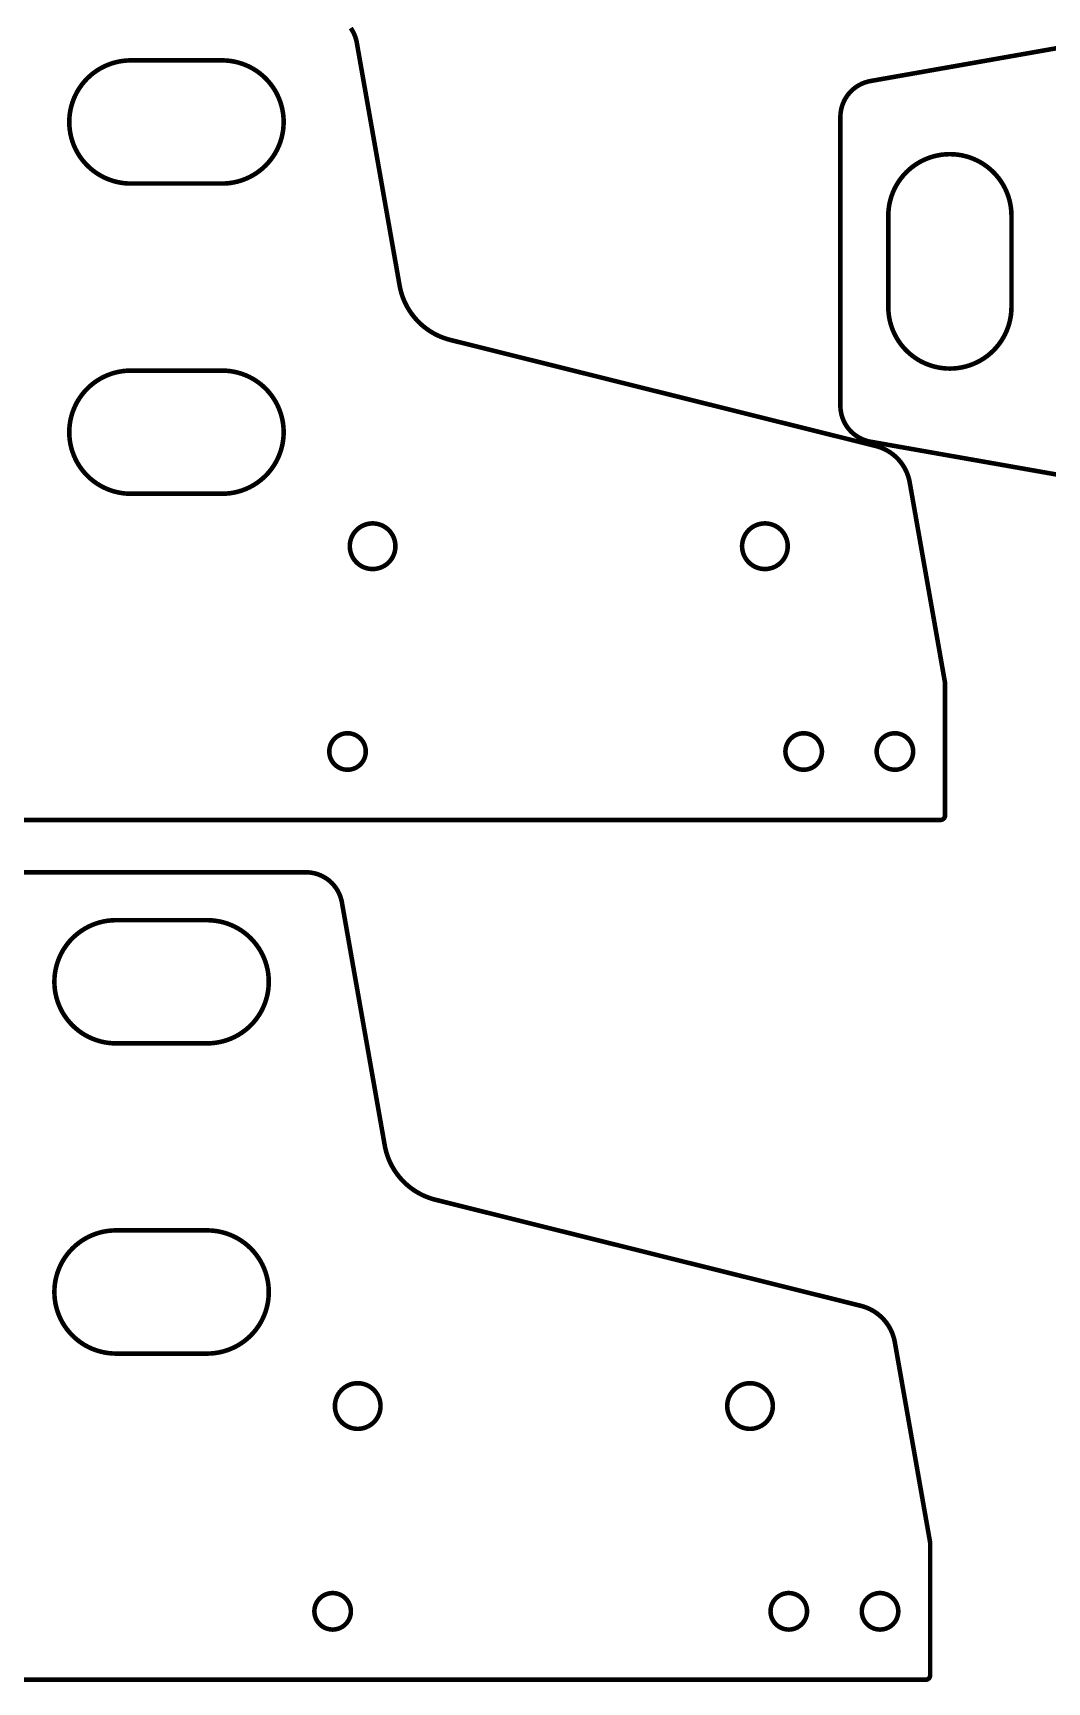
# Model space of a CAD drawing. Extents: x 0 to 1251, y 0 to 2501.
# Drawn here: x 712.7 to 935, y 382.7 to 744.2 of the extents above; entities that cross this region are included whole.
import ezdxf

# ---------------------------------------------------------------- set-up
doc = ezdxf.new("R2010")
doc.units = 0
doc.layers.get('0').update_dxf_attribs({"linetype": 'CONTINUOUS'})

msp = doc.modelspace()

# ---------------------------------------------------------------- linework, layer by layer
at = {"color": 0, "const_width": 1}
for points in [[(782.411, 745.276), (782.783, 744.69), (783.104, 744.074), (783.371, 743.431), (783.582, 742.765), (783.704, 742.251), (783.735, 742.079), (793.119, 688.851), (793.143, 688.718), (793.224, 688.318), (793.346, 687.79), (793.488, 687.268), (793.649, 686.753), (793.826, 686.244), (794.022, 685.743), (794.236, 685.249), (794.468, 684.762), (794.717, 684.286), (794.982, 683.818), (795.265, 683.358), (795.564, 682.91), (795.879, 682.472), (796.211, 682.046), (796.558, 681.629), (796.829, 681.325), (796.921, 681.226), (797.014, 681.126), (797.299, 680.836), (797.689, 680.46), (798.092, 680.1), (798.507, 679.754), (798.933, 679.425), (799.372, 679.111), (799.819, 678.813), (800.279, 678.532), (800.747, 678.267), (801.225, 678.018), (801.711, 677.787), (802.207, 677.575), (802.71, 677.379), (803.221, 677.201), (803.739, 677.042), (804.131, 676.935), (804.262, 676.901), (897.514, 653.651), (897.69, 653.607), (898.21, 653.451), (898.885, 653.203), (899.54, 652.907), (900.171, 652.564), (900.775, 652.178), (901.351, 651.75), (901.897, 651.279), (902.286, 650.9), (902.408, 650.768), (902.532, 650.636), (902.882, 650.222), (903.314, 649.644), (903.701, 649.04), (904.044, 648.41), (904.342, 647.757), (904.592, 647.083), (904.792, 646.392), (904.912, 645.863), (904.943, 645.685), (912.701, 601.69), (912.701, 572.69), (912.701, 572.64), (912.682, 572.494), (912.625, 572.307), (912.533, 572.135), (912.443, 572.018), (912.408, 571.983), (912.374, 571.949), (912.256, 571.858), (912.083, 571.767), (911.897, 571.71), (911.75, 571.69), (911.701, 571.69), (534.7, 571.69)], [(949.589, 645.211), (896.361, 654.597), (896.189, 654.628), (895.675, 654.75), (895.01, 654.96), (894.367, 655.226), (893.75, 655.547), (893.164, 655.921), (892.613, 656.344), (892.097, 656.815), (891.735, 657.199), (891.622, 657.333), (891.51, 657.468), (891.194, 657.89), (890.819, 658.481), (890.499, 659.097), (890.233, 659.739), (890.024, 660.401), (889.872, 661.081), (889.781, 661.774), (889.75, 662.3), (889.75, 662.475), (889.75, 725.785), (889.75, 725.961), (889.781, 726.488), (889.872, 727.179), (890.024, 727.86), (890.233, 728.521), (890.499, 729.164), (890.819, 729.781), (891.194, 730.369), (891.51, 730.793), (891.622, 730.928), (891.735, 731.063), (892.097, 731.446), (892.613, 731.917), (893.164, 732.34), (893.75, 732.714), (894.367, 733.035), (895.01, 733.301), (895.675, 733.511), (896.189, 733.633), (896.361, 733.664), (949.589, 743.05)], [(709.283, 560.21), (772.593, 560.21), (772.768, 560.21), (773.294, 560.179), (773.988, 560.088), (774.667, 559.938), (775.329, 559.728), (775.971, 559.463), (776.588, 559.142), (777.178, 558.767), (777.6, 558.451), (777.735, 558.339), (777.869, 558.226), (778.253, 557.864), (778.724, 557.349), (779.147, 556.796), (779.521, 556.211), (779.842, 555.594), (780.108, 554.951), (780.319, 554.286), (780.44, 553.772), (780.471, 553.6), (789.857, 500.371), (789.881, 500.238), (789.961, 499.839), (790.083, 499.311), (790.225, 498.789), (790.385, 498.274), (790.563, 497.764), (790.76, 497.262), (790.974, 496.769), (791.204, 496.283), (791.453, 495.806), (791.719, 495.338), (792.001, 494.879), (792.301, 494.431), (792.617, 493.993), (792.947, 493.565), (793.296, 493.15), (793.565, 492.846), (793.658, 492.746), (793.751, 492.647), (794.036, 492.356), (794.426, 491.981), (794.829, 491.619), (795.244, 491.275), (795.671, 490.944), (796.108, 490.631), (796.557, 490.333), (797.015, 490.051), (797.485, 489.787), (797.963, 489.539), (798.449, 489.308), (798.944, 489.094), (799.447, 488.9), (799.958, 488.722), (800.475, 488.563), (800.868, 488.454), (801, 488.422), (894.251, 465.171), (894.426, 465.128), (894.946, 464.971), (895.622, 464.722), (896.276, 464.426), (896.907, 464.085), (897.512, 463.699), (898.089, 463.269), (898.633, 462.799), (899.022, 462.421), (899.146, 462.289), (899.269, 462.157), (899.619, 461.742), (900.051, 461.165), (900.439, 460.561), (900.782, 459.931), (901.078, 459.278), (901.328, 458.604), (901.529, 457.912), (901.649, 457.383), (901.681, 457.206), (909.438, 413.21), (909.438, 384.21), (909.438, 384.161), (909.418, 384.014), (909.361, 383.828), (909.269, 383.656), (909.179, 383.537), (909.144, 383.503), (909.11, 383.469), (908.993, 383.379), (908.821, 383.286), (908.633, 383.229), (908.486, 383.21), (908.438, 383.21), (531.438, 383.21)]]:
    msp.add_lwpolyline(points, dxfattribs=at)
for points in [[(754.201, 738.19), (754.425, 738.19), (755.1, 738.16), (755.989, 738.071), (756.864, 737.925), (757.724, 737.722), (758.564, 737.465), (759.383, 737.156), (760.181, 736.793), (760.95, 736.382), (761.693, 735.921), (762.404, 735.411), (763.083, 734.857), (763.726, 734.257), (764.331, 733.614), (764.894, 732.929), (765.417, 732.204), (765.779, 731.635), (765.892, 731.44), (766.004, 731.246), (766.317, 730.646), (766.683, 729.832), (766.994, 729.001), (767.249, 728.156), (767.446, 727.299), (767.588, 726.435), (767.672, 725.564), (767.7, 724.69), (767.672, 723.817), (767.588, 722.946), (767.446, 722.081), (767.249, 721.224), (766.994, 720.379), (766.683, 719.549), (766.317, 718.735), (766.004, 718.135), (765.892, 717.94), (765.779, 717.746), (765.417, 717.176), (764.894, 716.451), (764.331, 715.767), (763.726, 715.124), (763.083, 714.524), (762.404, 713.969), (761.693, 713.46), (760.95, 712.999), (760.181, 712.586), (759.383, 712.225), (758.564, 711.914), (757.724, 711.657), (756.864, 711.456), (755.989, 711.308), (755.1, 711.219), (754.425, 711.19), (754.201, 711.19), (734.201, 711.19), (733.976, 711.19), (733.301, 711.219), (732.412, 711.308), (731.537, 711.456), (730.678, 711.657), (729.838, 711.914), (729.018, 712.225), (728.221, 712.586), (727.451, 712.999), (726.708, 713.46), (725.997, 713.969), (725.318, 714.524), (724.675, 715.124), (724.071, 715.767), (723.507, 716.451), (722.985, 717.176), (722.622, 717.746), (722.51, 717.94), (722.397, 718.135), (722.086, 718.735), (721.718, 719.549), (721.407, 720.379), (721.153, 721.224), (720.956, 722.081), (720.814, 722.946), (720.729, 723.817), (720.7, 724.69), (720.729, 725.564), (720.814, 726.435), (720.956, 727.299), (721.153, 728.156), (721.407, 729.001), (721.718, 729.832), (722.086, 730.646), (722.397, 731.246), (722.51, 731.44), (722.622, 731.635), (722.985, 732.204), (723.507, 732.929), (724.071, 733.614), (724.675, 734.257), (725.318, 734.857), (725.997, 735.411), (726.708, 735.921), (727.451, 736.382), (728.221, 736.793), (729.018, 737.156), (729.838, 737.465), (730.678, 737.722), (731.537, 737.925), (732.412, 738.071), (733.301, 738.16), (733.976, 738.19), (734.201, 738.19), (754.201, 738.19)], [(900.25, 704.131), (900.25, 704.356), (900.281, 705.031), (900.369, 705.918), (900.515, 706.793), (900.718, 707.653), (900.975, 708.493), (901.285, 709.314), (901.647, 710.11), (902.058, 710.881), (902.521, 711.622), (903.029, 712.335), (903.583, 713.012), (904.183, 713.656), (904.826, 714.261), (905.511, 714.825), (906.236, 715.346), (906.806, 715.71), (907, 715.822), (907.194, 715.935), (907.794, 716.246), (908.608, 716.613), (909.439, 716.924), (910.285, 717.178), (911.14, 717.376), (912.006, 717.518), (912.876, 717.603), (913.75, 717.631), (914.624, 717.603), (915.494, 717.518), (916.36, 717.376), (917.217, 717.178), (918.061, 716.924), (918.893, 716.613), (919.706, 716.246), (920.306, 715.935), (920.5, 715.822), (920.694, 715.71), (921.264, 715.346), (921.99, 714.825), (922.674, 714.261), (923.317, 713.656), (923.917, 713.012), (924.472, 712.335), (924.981, 711.622), (925.442, 710.881), (925.854, 710.11), (926.215, 709.314), (926.526, 708.493), (926.783, 707.653), (926.985, 706.793), (927.132, 705.918), (927.221, 705.031), (927.25, 704.356), (927.25, 704.131), (927.25, 684.131), (927.25, 683.906), (927.221, 683.231), (927.132, 682.342), (926.985, 681.467), (926.783, 680.608), (926.526, 679.768), (926.215, 678.947), (925.854, 678.151), (925.442, 677.381), (924.981, 676.637), (924.472, 675.926), (923.917, 675.247), (923.317, 674.606), (922.674, 674), (921.99, 673.436), (921.264, 672.915), (920.694, 672.551), (920.5, 672.439), (920.306, 672.326), (919.706, 672.015), (918.893, 671.647), (918.061, 671.338), (917.217, 671.082), (916.36, 670.885), (915.494, 670.743), (914.624, 670.658), (913.75, 670.631), (912.876, 670.658), (912.006, 670.743), (911.14, 670.885), (910.285, 671.082), (909.439, 671.338), (908.608, 671.647), (907.794, 672.015), (907.194, 672.326), (907, 672.439), (906.806, 672.551), (906.236, 672.915), (905.511, 673.436), (904.826, 674), (904.183, 674.606), (903.583, 675.247), (903.029, 675.926), (902.521, 676.637), (902.058, 677.381), (901.647, 678.151), (901.285, 678.947), (900.975, 679.768), (900.718, 680.608), (900.515, 681.467), (900.369, 682.342), (900.281, 683.231), (900.25, 683.906), (900.25, 684.131), (900.25, 704.131)], [(754.201, 643.19), (754.425, 643.19), (755.1, 643.219), (755.989, 643.308), (756.864, 643.456), (757.724, 643.657), (758.564, 643.914), (759.383, 644.225), (760.181, 644.586), (760.95, 644.999), (761.693, 645.46), (762.404, 645.969), (763.083, 646.524), (763.726, 647.124), (764.331, 647.767), (764.894, 648.451), (765.417, 649.176), (765.779, 649.746), (765.892, 649.94), (766.004, 650.135), (766.317, 650.735), (766.683, 651.549), (766.994, 652.379), (767.249, 653.224), (767.446, 654.081), (767.588, 654.946), (767.672, 655.817), (767.7, 656.69), (767.672, 657.564), (767.588, 658.435), (767.446, 659.299), (767.249, 660.156), (766.994, 661.001), (766.683, 661.832), (766.317, 662.646), (766.004, 663.246), (765.892, 663.44), (765.779, 663.635), (765.417, 664.204), (764.894, 664.929), (764.331, 665.614), (763.726, 666.257), (763.083, 666.857), (762.404, 667.411), (761.693, 667.921), (760.95, 668.382), (760.181, 668.793), (759.383, 669.156), (758.564, 669.465), (757.724, 669.722), (756.864, 669.925), (755.989, 670.071), (755.1, 670.16), (754.425, 670.19), (754.201, 670.19), (734.201, 670.19), (733.976, 670.19), (733.301, 670.16), (732.412, 670.071), (731.537, 669.925), (730.678, 669.722), (729.838, 669.465), (729.018, 669.156), (728.221, 668.793), (727.451, 668.382), (726.708, 667.921), (725.997, 667.411), (725.318, 666.857), (724.675, 666.257), (724.071, 665.614), (723.507, 664.929), (722.985, 664.204), (722.622, 663.635), (722.51, 663.44), (722.397, 663.246), (722.086, 662.646), (721.718, 661.832), (721.407, 661.001), (721.153, 660.156), (720.956, 659.299), (720.814, 658.435), (720.729, 657.564), (720.7, 656.69), (720.729, 655.817), (720.814, 654.946), (720.956, 654.081), (721.153, 653.224), (721.407, 652.379), (721.718, 651.549), (722.086, 650.735), (722.397, 650.135), (722.51, 649.94), (722.622, 649.746), (722.985, 649.176), (723.507, 648.451), (724.071, 647.767), (724.675, 647.124), (725.318, 646.524), (725.997, 645.969), (726.708, 645.46), (727.451, 644.999), (728.221, 644.586), (729.018, 644.225), (729.838, 643.914), (730.678, 643.657), (731.537, 643.456), (732.412, 643.308), (733.301, 643.219), (733.976, 643.19), (734.201, 643.19), (754.201, 643.19)], [(792.201, 631.69), (792.201, 631.563), (792.175, 631.179), (792.099, 630.682), (791.976, 630.203), (791.808, 629.744), (791.597, 629.307), (791.347, 628.894), (791.058, 628.51), (790.736, 628.154), (790.381, 627.832), (789.996, 627.544), (789.585, 627.293), (789.147, 627.083), (788.688, 626.915), (788.208, 626.792), (787.713, 626.715), (787.329, 626.69), (787.201, 626.69), (787.074, 626.69), (786.689, 626.715), (786.193, 626.792), (785.714, 626.915), (785.254, 627.083), (784.818, 627.293), (784.406, 627.544), (784.021, 627.832), (783.665, 628.154), (783.343, 628.51), (783.054, 628.894), (782.804, 629.307), (782.593, 629.744), (782.425, 630.203), (782.303, 630.682), (782.226, 631.179), (782.201, 631.563), (782.201, 631.69), (782.201, 631.818), (782.226, 632.201), (782.303, 632.697), (782.425, 633.176), (782.593, 633.636), (782.804, 634.074), (783.054, 634.486), (783.343, 634.871), (783.665, 635.226), (784.021, 635.549), (784.406, 635.836), (784.818, 636.086), (785.254, 636.297), (785.714, 636.465), (786.193, 636.589), (786.689, 636.664), (787.074, 636.69), (787.201, 636.69), (787.329, 636.69), (787.713, 636.664), (788.208, 636.589), (788.688, 636.465), (789.147, 636.297), (789.585, 636.086), (789.996, 635.836), (790.381, 635.549), (790.736, 635.226), (791.058, 634.871), (791.347, 634.486), (791.597, 634.074), (791.808, 633.636), (791.976, 633.176), (792.099, 632.697), (792.175, 632.201), (792.201, 631.818), (792.201, 631.69)], [(878.201, 631.69), (878.201, 631.563), (878.175, 631.179), (878.099, 630.682), (877.976, 630.203), (877.808, 629.744), (877.597, 629.307), (877.347, 628.894), (877.058, 628.51), (876.736, 628.154), (876.381, 627.832), (875.996, 627.544), (875.585, 627.293), (875.147, 627.083), (874.688, 626.915), (874.208, 626.792), (873.713, 626.715), (873.329, 626.69), (873.201, 626.69), (873.074, 626.69), (872.689, 626.715), (872.193, 626.792), (871.714, 626.915), (871.254, 627.083), (870.818, 627.293), (870.406, 627.544), (870.021, 627.832), (869.665, 628.154), (869.343, 628.51), (869.054, 628.894), (868.804, 629.307), (868.593, 629.744), (868.425, 630.203), (868.303, 630.682), (868.226, 631.179), (868.201, 631.563), (868.201, 631.69), (868.201, 631.818), (868.226, 632.201), (868.303, 632.697), (868.425, 633.176), (868.593, 633.636), (868.804, 634.074), (869.054, 634.486), (869.343, 634.871), (869.665, 635.226), (870.021, 635.549), (870.406, 635.836), (870.818, 636.086), (871.254, 636.297), (871.714, 636.465), (872.193, 636.589), (872.689, 636.664), (873.074, 636.69), (873.201, 636.69), (873.329, 636.69), (873.713, 636.664), (874.208, 636.589), (874.688, 636.465), (875.147, 636.297), (875.585, 636.086), (875.996, 635.836), (876.381, 635.549), (876.736, 635.226), (877.058, 634.871), (877.347, 634.486), (877.597, 634.074), (877.808, 633.636), (877.976, 633.176), (878.099, 632.697), (878.175, 632.201), (878.201, 631.818), (878.201, 631.69)], [(785.701, 586.69), (785.701, 586.588), (785.681, 586.282), (785.619, 585.883), (785.521, 585.5), (785.386, 585.133), (785.218, 584.783), (785.018, 584.454), (784.787, 584.146), (784.529, 583.861), (784.244, 583.604), (783.938, 583.374), (783.607, 583.174), (783.258, 583.004), (782.89, 582.869), (782.507, 582.771), (782.11, 582.711), (781.803, 582.69), (781.701, 582.69), (781.599, 582.69), (781.292, 582.711), (780.894, 582.771), (780.511, 582.869), (780.143, 583.004), (779.794, 583.174), (779.464, 583.374), (779.157, 583.604), (778.872, 583.861), (778.614, 584.146), (778.383, 584.454), (778.183, 584.783), (778.015, 585.133), (777.881, 585.5), (777.782, 585.883), (777.721, 586.282), (777.701, 586.588), (777.701, 586.69), (777.701, 586.792), (777.721, 587.099), (777.782, 587.496), (777.881, 587.879), (778.015, 588.247), (778.183, 588.597), (778.383, 588.926), (778.614, 589.235), (778.872, 589.518), (779.157, 589.776), (779.464, 590.007), (779.794, 590.207), (780.143, 590.376), (780.511, 590.511), (780.894, 590.608), (781.292, 590.669), (781.599, 590.69), (781.701, 590.69), (781.803, 590.69), (782.11, 590.669), (782.507, 590.608), (782.89, 590.511), (783.258, 590.376), (783.607, 590.207), (783.938, 590.007), (784.244, 589.776), (784.529, 589.518), (784.787, 589.235), (785.018, 588.926), (785.218, 588.597), (785.386, 588.247), (785.521, 587.879), (785.619, 587.496), (785.681, 587.099), (785.701, 586.792), (785.701, 586.69)], [(885.701, 586.69), (885.701, 586.588), (885.681, 586.282), (885.619, 585.883), (885.521, 585.5), (885.386, 585.133), (885.218, 584.783), (885.018, 584.454), (884.787, 584.146), (884.529, 583.861), (884.244, 583.604), (883.938, 583.374), (883.607, 583.174), (883.258, 583.004), (882.89, 582.869), (882.507, 582.771), (882.11, 582.711), (881.803, 582.69), (881.701, 582.69), (881.599, 582.69), (881.292, 582.711), (880.894, 582.771), (880.511, 582.869), (880.143, 583.004), (879.794, 583.174), (879.464, 583.374), (879.157, 583.604), (878.872, 583.861), (878.614, 584.146), (878.383, 584.454), (878.183, 584.783), (878.015, 585.133), (877.881, 585.5), (877.782, 585.883), (877.721, 586.282), (877.701, 586.588), (877.701, 586.69), (877.701, 586.792), (877.721, 587.099), (877.782, 587.496), (877.881, 587.879), (878.015, 588.247), (878.183, 588.597), (878.383, 588.926), (878.614, 589.235), (878.872, 589.518), (879.157, 589.776), (879.464, 590.007), (879.794, 590.207), (880.143, 590.376), (880.511, 590.511), (880.894, 590.608), (881.292, 590.669), (881.599, 590.69), (881.701, 590.69), (881.803, 590.69), (882.11, 590.669), (882.507, 590.608), (882.89, 590.511), (883.258, 590.376), (883.607, 590.207), (883.938, 590.007), (884.244, 589.776), (884.529, 589.518), (884.787, 589.235), (885.018, 588.926), (885.218, 588.597), (885.386, 588.247), (885.521, 587.879), (885.619, 587.496), (885.681, 587.099), (885.701, 586.792), (885.701, 586.69)], [(905.701, 586.69), (905.701, 586.588), (905.681, 586.282), (905.619, 585.883), (905.521, 585.5), (905.386, 585.133), (905.218, 584.783), (905.018, 584.454), (904.787, 584.146), (904.529, 583.861), (904.244, 583.604), (903.938, 583.374), (903.607, 583.174), (903.258, 583.004), (902.89, 582.869), (902.507, 582.771), (902.11, 582.711), (901.803, 582.69), (901.701, 582.69), (901.599, 582.69), (901.292, 582.711), (900.894, 582.771), (900.511, 582.869), (900.143, 583.004), (899.794, 583.174), (899.464, 583.374), (899.157, 583.604), (898.872, 583.861), (898.614, 584.146), (898.383, 584.454), (898.183, 584.783), (898.015, 585.133), (897.881, 585.5), (897.782, 585.883), (897.721, 586.282), (897.701, 586.588), (897.701, 586.69), (897.701, 586.792), (897.721, 587.099), (897.782, 587.496), (897.881, 587.879), (898.015, 588.247), (898.183, 588.597), (898.383, 588.926), (898.614, 589.235), (898.872, 589.518), (899.157, 589.776), (899.464, 590.007), (899.794, 590.207), (900.143, 590.376), (900.511, 590.511), (900.894, 590.608), (901.292, 590.669), (901.599, 590.69), (901.701, 590.69), (901.803, 590.69), (902.11, 590.669), (902.507, 590.608), (902.89, 590.511), (903.258, 590.376), (903.607, 590.207), (903.938, 590.007), (904.244, 589.776), (904.529, 589.518), (904.787, 589.235), (905.018, 588.926), (905.218, 588.597), (905.386, 588.247), (905.521, 587.879), (905.619, 587.496), (905.681, 587.099), (905.701, 586.792), (905.701, 586.69)], [(750.938, 549.71), (751.162, 549.71), (751.838, 549.681), (752.726, 549.592), (753.601, 549.446), (754.46, 549.243), (755.301, 548.986), (756.121, 548.676), (756.917, 548.314), (757.688, 547.901), (758.431, 547.44), (759.142, 546.932), (759.821, 546.376), (760.463, 545.778), (761.068, 545.135), (761.632, 544.45), (762.153, 543.725), (762.517, 543.156), (762.629, 542.96), (762.742, 542.765), (763.053, 542.167), (763.421, 541.353), (763.731, 540.521), (763.986, 539.676), (764.183, 538.819), (764.325, 537.954), (764.41, 537.083), (764.438, 536.211), (764.41, 535.338), (764.325, 534.467), (764.183, 533.601), (763.986, 532.744), (763.731, 531.9), (763.421, 531.068), (763.053, 530.254), (762.742, 529.656), (762.629, 529.46), (762.517, 529.265), (762.153, 528.696), (761.632, 527.971), (761.068, 527.286), (760.463, 526.643), (759.821, 526.044), (759.142, 525.489), (758.431, 524.981), (757.688, 524.519), (756.917, 524.107), (756.121, 523.744), (755.301, 523.435), (754.46, 523.178), (753.601, 522.975), (752.726, 522.829), (751.838, 522.74), (751.162, 522.71), (750.938, 522.71), (730.938, 522.71), (730.713, 522.71), (730.037, 522.74), (729.15, 522.829), (728.275, 522.975), (727.415, 523.178), (726.575, 523.435), (725.754, 523.744), (724.958, 524.107), (724.188, 524.519), (723.446, 524.981), (722.733, 525.489), (722.056, 526.044), (721.412, 526.643), (720.807, 527.286), (720.243, 527.971), (719.722, 528.696), (719.358, 529.265), (719.246, 529.46), (719.133, 529.656), (718.822, 530.254), (718.456, 531.068), (718.144, 531.9), (717.89, 532.744), (717.692, 533.601), (717.551, 534.467), (717.467, 535.338), (717.438, 536.211), (717.467, 537.083), (717.551, 537.954), (717.692, 538.819), (717.89, 539.676), (718.144, 540.521), (718.456, 541.353), (718.822, 542.167), (719.133, 542.765), (719.246, 542.96), (719.358, 543.156), (719.722, 543.725), (720.243, 544.45), (720.807, 545.135), (721.412, 545.778), (722.056, 546.376), (722.733, 546.932), (723.446, 547.44), (724.188, 547.901), (724.958, 548.314), (725.754, 548.676), (726.575, 548.986), (727.415, 549.243), (728.275, 549.446), (729.15, 549.592), (730.037, 549.681), (730.713, 549.71), (730.938, 549.71), (750.938, 549.71)], [(750.938, 454.71), (751.162, 454.71), (751.838, 454.74), (752.726, 454.829), (753.601, 454.975), (754.46, 455.178), (755.301, 455.435), (756.121, 455.744), (756.917, 456.107), (757.688, 456.519), (758.431, 456.981), (759.142, 457.489), (759.821, 458.044), (760.463, 458.643), (761.068, 459.286), (761.632, 459.971), (762.153, 460.696), (762.517, 461.265), (762.629, 461.46), (762.742, 461.656), (763.053, 462.254), (763.421, 463.068), (763.731, 463.9), (763.986, 464.744), (764.183, 465.601), (764.325, 466.467), (764.41, 467.338), (764.438, 468.211), (764.41, 469.083), (764.325, 469.954), (764.183, 470.819), (763.986, 471.676), (763.731, 472.521), (763.421, 473.353), (763.053, 474.167), (762.742, 474.765), (762.629, 474.96), (762.517, 475.156), (762.153, 475.725), (761.632, 476.45), (761.068, 477.135), (760.463, 477.778), (759.821, 478.376), (759.142, 478.932), (758.431, 479.44), (757.688, 479.901), (756.917, 480.314), (756.121, 480.676), (755.301, 480.986), (754.46, 481.243), (753.601, 481.446), (752.726, 481.592), (751.838, 481.681), (751.162, 481.71), (750.938, 481.71), (730.938, 481.71), (730.713, 481.71), (730.037, 481.681), (729.15, 481.592), (728.275, 481.446), (727.415, 481.243), (726.575, 480.986), (725.754, 480.676), (724.958, 480.314), (724.188, 479.901), (723.446, 479.44), (722.733, 478.932), (722.056, 478.376), (721.412, 477.778), (720.807, 477.135), (720.243, 476.45), (719.722, 475.725), (719.358, 475.156), (719.246, 474.96), (719.133, 474.765), (718.822, 474.167), (718.456, 473.353), (718.144, 472.521), (717.89, 471.676), (717.692, 470.819), (717.551, 469.954), (717.467, 469.083), (717.438, 468.211), (717.467, 467.338), (717.551, 466.467), (717.692, 465.601), (717.89, 464.744), (718.144, 463.9), (718.456, 463.068), (718.822, 462.254), (719.133, 461.656), (719.246, 461.46), (719.358, 461.265), (719.722, 460.696), (720.243, 459.971), (720.807, 459.286), (721.412, 458.643), (722.056, 458.044), (722.733, 457.489), (723.446, 456.981), (724.188, 456.519), (724.958, 456.107), (725.754, 455.744), (726.575, 455.435), (727.415, 455.178), (728.275, 454.975), (729.15, 454.829), (730.037, 454.74), (730.713, 454.71), (730.938, 454.71), (750.938, 454.71)], [(788.938, 443.21), (788.938, 443.082), (788.912, 442.699), (788.836, 442.203), (788.713, 441.724), (788.544, 441.264), (788.335, 440.826), (788.083, 440.415), (787.796, 440.031), (787.474, 439.675), (787.118, 439.351), (786.733, 439.064), (786.321, 438.814), (785.883, 438.603), (785.425, 438.435), (784.946, 438.313), (784.449, 438.236), (784.065, 438.21), (783.938, 438.21), (783.81, 438.21), (783.426, 438.236), (782.931, 438.313), (782.451, 438.435), (781.992, 438.603), (781.554, 438.814), (781.142, 439.064), (780.757, 439.351), (780.403, 439.675), (780.079, 440.031), (779.792, 440.415), (779.542, 440.826), (779.331, 441.264), (779.162, 441.724), (779.039, 442.203), (778.964, 442.699), (778.938, 443.082), (778.938, 443.21), (778.938, 443.338), (778.964, 443.722), (779.039, 444.218), (779.162, 444.697), (779.331, 445.157), (779.542, 445.594), (779.792, 446.006), (780.079, 446.39), (780.403, 446.746), (780.757, 447.068), (781.142, 447.357), (781.554, 447.607), (781.992, 447.817), (782.451, 447.986), (782.931, 448.108), (783.426, 448.185), (783.81, 448.21), (783.938, 448.21), (784.065, 448.21), (784.449, 448.185), (784.946, 448.108), (785.425, 447.986), (785.883, 447.817), (786.321, 447.607), (786.733, 447.357), (787.118, 447.068), (787.474, 446.746), (787.796, 446.39), (788.083, 446.006), (788.335, 445.594), (788.544, 445.157), (788.713, 444.697), (788.836, 444.218), (788.912, 443.722), (788.938, 443.338), (788.938, 443.21)], [(874.938, 443.21), (874.938, 443.082), (874.912, 442.699), (874.836, 442.203), (874.713, 441.724), (874.544, 441.264), (874.335, 440.826), (874.083, 440.415), (873.796, 440.031), (873.474, 439.675), (873.118, 439.351), (872.733, 439.064), (872.321, 438.814), (871.883, 438.603), (871.425, 438.435), (870.946, 438.313), (870.449, 438.236), (870.065, 438.21), (869.938, 438.21), (869.81, 438.21), (869.426, 438.236), (868.931, 438.313), (868.451, 438.435), (867.992, 438.603), (867.554, 438.814), (867.142, 439.064), (866.757, 439.351), (866.403, 439.675), (866.079, 440.031), (865.792, 440.415), (865.542, 440.826), (865.331, 441.264), (865.162, 441.724), (865.039, 442.203), (864.964, 442.699), (864.938, 443.082), (864.938, 443.21), (864.938, 443.338), (864.964, 443.722), (865.039, 444.218), (865.162, 444.697), (865.331, 445.157), (865.542, 445.594), (865.792, 446.006), (866.079, 446.39), (866.403, 446.746), (866.757, 447.068), (867.142, 447.357), (867.554, 447.607), (867.992, 447.817), (868.451, 447.986), (868.931, 448.108), (869.426, 448.185), (869.81, 448.21), (869.938, 448.21), (870.065, 448.21), (870.449, 448.185), (870.946, 448.108), (871.425, 447.986), (871.883, 447.817), (872.321, 447.607), (872.733, 447.357), (873.118, 447.068), (873.474, 446.746), (873.796, 446.39), (874.083, 446.006), (874.335, 445.594), (874.544, 445.157), (874.713, 444.697), (874.836, 444.218), (874.912, 443.722), (874.938, 443.338), (874.938, 443.21)], [(782.438, 398.21), (782.438, 398.108), (782.417, 397.801), (782.357, 397.404), (782.258, 397.021), (782.124, 396.653), (781.956, 396.304), (781.754, 395.974), (781.525, 395.667), (781.267, 395.382), (780.982, 395.124), (780.674, 394.893), (780.344, 394.693), (779.994, 394.525), (779.628, 394.39), (779.244, 394.292), (778.847, 394.231), (778.54, 394.21), (778.438, 394.21), (778.336, 394.21), (778.029, 394.231), (777.632, 394.292), (777.249, 394.39), (776.881, 394.525), (776.531, 394.693), (776.201, 394.893), (775.893, 395.124), (775.61, 395.382), (775.351, 395.667), (775.121, 395.974), (774.921, 396.304), (774.751, 396.653), (774.618, 397.021), (774.519, 397.404), (774.458, 397.801), (774.438, 398.108), (774.438, 398.21), (774.438, 398.313), (774.458, 398.619), (774.519, 399.017), (774.618, 399.4), (774.751, 399.768), (774.921, 400.117), (775.121, 400.447), (775.351, 400.754), (775.61, 401.039), (775.893, 401.297), (776.201, 401.528), (776.531, 401.728), (776.881, 401.896), (777.249, 402.031), (777.632, 402.129), (778.029, 402.19), (778.336, 402.21), (778.438, 402.21), (778.54, 402.21), (778.847, 402.19), (779.244, 402.129), (779.628, 402.031), (779.994, 401.896), (780.344, 401.728), (780.674, 401.528), (780.982, 401.297), (781.267, 401.039), (781.525, 400.754), (781.754, 400.447), (781.956, 400.117), (782.124, 399.768), (782.258, 399.4), (782.357, 399.017), (782.417, 398.619), (782.438, 398.313), (782.438, 398.21)], [(882.438, 398.21), (882.438, 398.108), (882.417, 397.801), (882.357, 397.404), (882.258, 397.021), (882.124, 396.653), (881.956, 396.304), (881.754, 395.974), (881.525, 395.667), (881.267, 395.382), (880.982, 395.124), (880.674, 394.893), (880.344, 394.693), (879.994, 394.525), (879.628, 394.39), (879.244, 394.292), (878.847, 394.231), (878.54, 394.21), (878.438, 394.21), (878.336, 394.21), (878.029, 394.231), (877.632, 394.292), (877.249, 394.39), (876.881, 394.525), (876.531, 394.693), (876.201, 394.893), (875.893, 395.124), (875.61, 395.382), (875.351, 395.667), (875.121, 395.974), (874.921, 396.304), (874.751, 396.653), (874.618, 397.021), (874.519, 397.404), (874.458, 397.801), (874.438, 398.108), (874.438, 398.21), (874.438, 398.313), (874.458, 398.619), (874.519, 399.017), (874.618, 399.4), (874.751, 399.768), (874.921, 400.117), (875.121, 400.447), (875.351, 400.754), (875.61, 401.039), (875.893, 401.297), (876.201, 401.528), (876.531, 401.728), (876.881, 401.896), (877.249, 402.031), (877.632, 402.129), (878.029, 402.19), (878.336, 402.21), (878.438, 402.21), (878.54, 402.21), (878.847, 402.19), (879.244, 402.129), (879.628, 402.031), (879.994, 401.896), (880.344, 401.728), (880.674, 401.528), (880.982, 401.297), (881.267, 401.039), (881.525, 400.754), (881.754, 400.447), (881.956, 400.117), (882.124, 399.768), (882.258, 399.4), (882.357, 399.017), (882.417, 398.619), (882.438, 398.313), (882.438, 398.21)], [(902.438, 398.21), (902.438, 398.108), (902.417, 397.801), (902.357, 397.404), (902.258, 397.021), (902.124, 396.653), (901.956, 396.304), (901.754, 395.974), (901.525, 395.667), (901.267, 395.382), (900.982, 395.124), (900.674, 394.893), (900.344, 394.693), (899.994, 394.525), (899.628, 394.39), (899.244, 394.292), (898.847, 394.231), (898.54, 394.21), (898.438, 394.21), (898.336, 394.21), (898.029, 394.231), (897.632, 394.292), (897.249, 394.39), (896.881, 394.525), (896.531, 394.693), (896.201, 394.893), (895.893, 395.124), (895.61, 395.382), (895.351, 395.667), (895.121, 395.974), (894.921, 396.304), (894.751, 396.653), (894.618, 397.021), (894.519, 397.404), (894.458, 397.801), (894.438, 398.108), (894.438, 398.21), (894.438, 398.313), (894.458, 398.619), (894.519, 399.017), (894.618, 399.4), (894.751, 399.768), (894.921, 400.117), (895.121, 400.447), (895.351, 400.754), (895.61, 401.039), (895.893, 401.297), (896.201, 401.528), (896.531, 401.728), (896.881, 401.896), (897.249, 402.031), (897.632, 402.129), (898.029, 402.19), (898.336, 402.21), (898.438, 402.21), (898.54, 402.21), (898.847, 402.19), (899.244, 402.129), (899.628, 402.031), (899.994, 401.896), (900.344, 401.728), (900.674, 401.528), (900.982, 401.297), (901.267, 401.039), (901.525, 400.754), (901.754, 400.447), (901.956, 400.117), (902.124, 399.768), (902.258, 399.4), (902.357, 399.017), (902.417, 398.619), (902.438, 398.313), (902.438, 398.21)]]:
    msp.add_lwpolyline(points, close=True, dxfattribs=at)

doc.saveas('drawing.dxf')
